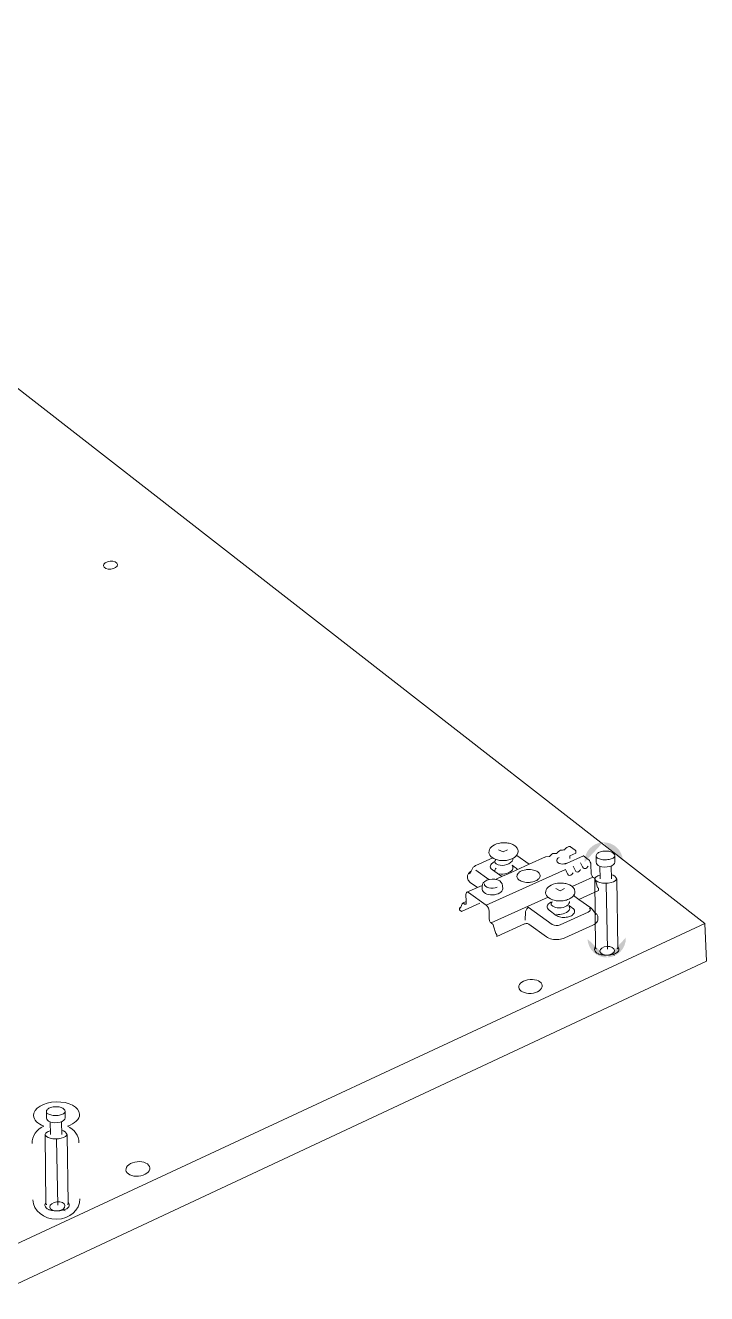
# Model space of a CAD drawing. Header units: metres. Extents: x -0.7 to 7.4, y 0 to 11.2.
# Drawn here: x 0.79443 to 0.81751, y 0.82599 to 0.86894 of the extents above; entities that cross this region are included whole.
import ezdxf

# ---------------------------------------------------------------- set-up
doc = ezdxf.new("R2010")
doc.units = ezdxf.units.M
doc.header["$MEASUREMENT"] = 0
doc.layers.add('PDF7_Geometry_Num_Penna__1', color=255, linetype='Continuous', lineweight=18)
doc.layers.add('PDF7_Geometry_Num_Penna__7', color=7, linetype='Continuous', lineweight=18)

msp = doc.modelspace()

# ---------------------------------------------------------------- hatches: boundary and pattern name
at = {"layer": 'PDF7_Geometry_Num_Penna__1', "linetype": 'Continuous', "lineweight": 18}
for points in [[(0.8140012490459682, 0.8412700461146677, 0.413997252017642), (0.8133768323793019, 0.8405951822257788)], [(0.8146754073793013, 0.8406449238924455, 0.4138031848703247), (0.8140012490459679, 0.8412700461146686)], [(0.8134770212681903, 0.83799626833689, 0.4142013949391886), (0.8141515323793014, 0.8373714988924458)], [(0.8141515323793014, 0.8373714988924454, 0.4142061012415692), (0.8147755962681905, 0.8380460100035565)]]:
    msp.add_hatch(color=255, dxfattribs=at).paths.add_polyline_path(points)

# ---------------------------------------------------------------- linework, layer by layer
at = {"layer": 'PDF7_Geometry_Num_Penna__7', "color": 7, "linetype": 'Continuous', "lineweight": 18, "flags": 128}
for points in [[(0.8175121287681903, 0.8372456277813344), (0.817450745434857, 0.8385251527813342), (0.7783813121015236, 0.8689360083368898), (0.7557470898793014, 0.8600001472257787)], [(0.7556195607126347, 0.8586620611146676), (0.7934408662681903, 0.8259884888924455), (0.8175119523793014, 0.8372456277813344)], [(0.8104663451570792, 0.8410213025035567), (0.8106176868237458, 0.8409493358368899), (0.8107605618237459, 0.8410213025035567)], [(0.8106248129348569, 0.8412552294480009), (0.8106618546015236, 0.8412552294480009), (0.810702424045968, 0.8412527600035564), (0.8107426407126348, 0.8412502905591122), (0.8107807407126347, 0.8412453516702233), (0.8108188407126348, 0.8412375905591121), (0.8108530601570793, 0.8412277127813342), (0.8108890434904125, 0.8412178350035565), (0.8109214990459681, 0.8412047822257788), (0.8109518379348569, 0.8411920822257787), (0.8109825296015236, 0.84117444333689), (0.8110096934904125, 0.8411568044480009), (0.8110350934904126, 0.8411395183368898), (0.8110576712681903, 0.8411194100035565), (0.8110756629348569, 0.8410968322257788), (0.8110929490459681, 0.8410714322257787), (0.8111049434904125, 0.8410467377813344), (0.8111155268237459, 0.8410209850035565), (0.8111229351570791, 0.8409959377813343), (0.8111257573793014, 0.8409708905591121), (0.8111229351570791, 0.8409437266702232), (0.8111176434904125, 0.8409126822257789), (0.8111084712681903, 0.8408855183368898), (0.8110954184904126, 0.8408580016702232), (0.8110756629348569, 0.8408297794480011), (0.8110527323793014, 0.8408043794480009), (0.8110276851570792, 0.8407786266702233), (0.8110022851570792, 0.840761340559112), (0.810977237934857, 0.8407440544480009), (0.8109468990459681, 0.8407260627813344)], [(0.809694537934857, 0.8404864913924455), (0.8096846601570792, 0.8404815525035566), (0.8096649046015236, 0.8404716747257789), (0.8096423268237458, 0.8404572108368898), (0.809621512934857, 0.8404413358368898), (0.8096066962681903, 0.8404265191702233), (0.8095918796015237, 0.8404092330591122), (0.8095816490459681, 0.8403891247257789), (0.8095308490459681, 0.8402977552813343)], [(0.8102643093237459, 0.8407419025035565), (0.8096945732126347, 0.8404864913924455)], [(0.8103194132126347, 0.84060548333689), (0.810329996545968, 0.8406107750035566)], [(0.8107627843237458, 0.8401975663924455), (0.8115032648793014, 0.8405302358368899)], [(0.8109291190459681, 0.8404923122257788), (0.8110420079348569, 0.8404115261146677), (0.8110547079348569, 0.8404009427813344), (0.8110677607126348, 0.8403914177813343), (0.8110755218237459, 0.8403815400035566), (0.8110857523793015, 0.8403709566702233), (0.8110928079348569, 0.8403607261146677), (0.8111005690459681, 0.8403483788924455)], [(0.8110778854348569, 0.8408297088924455), (0.811503335434857, 0.8405302005591121), (0.8120529632126348, 0.8407771450035566)], [(0.8120674623793014, 0.8407818722257788), (0.8121909346015236, 0.8407868111146678)], [(0.812679814045968, 0.84054293583689), (0.8126946307126348, 0.8405446997257788), (0.812714739045968, 0.840547521948001), (0.812735552934857, 0.8405528136146676), (0.8127577779348569, 0.8405573997257787), (0.8127778862681903, 0.8405672775035565)], [(0.8127778509904126, 0.8405674186146675), (0.8127884343237458, 0.8405656547257788)], [(0.8133241273793014, 0.8408118230591122), (0.8133350634904124, 0.8408118230591122), (0.812788257934857, 0.8405655841702233)], [(0.8128786043237459, 0.8407286380591121), (0.8128764876570791, 0.840817538059112)], [(0.8135009748793014, 0.8406935013924454), (0.8133351693237458, 0.8408116819480009)], [(0.8135939671015237, 0.8405072700035566), (0.8135918504348569, 0.8405372561146678), (0.8135847948793015, 0.8405672422257787), (0.8135717421015237, 0.8405975811146676), (0.8135590421015236, 0.8406286255591121), (0.8135417559904126, 0.8406529672257789), (0.8135216476570792, 0.8406755450035566), (0.8135008337681904, 0.8406935366702232)], [(0.8136019046015237, 0.8402201441702233), (0.8135941434904126, 0.8405073052813342)], [(0.8143980534904125, 0.8408159858368899), (0.8143924090459681, 0.8407916441702232), (0.814381472934857, 0.8407729469480009), (0.8143645396015236, 0.8407560136146677), (0.8143419618237459, 0.8407397858368898), (0.8143147979348568, 0.8407246163924454), (0.8142819896015238, 0.8407115636146677), (0.814246359045968, 0.8407006275035565), (0.8142075534904125, 0.8406914552813343), (0.8141662784904126, 0.8406847525035565), (0.8141221812681904, 0.8406808719480009), (0.8140787896015237, 0.8406787552813344), (0.8140346923793014, 0.8406801663924455), (0.8139920062681903, 0.8406836941702232), (0.8139507312681902, 0.8406896913924454), (0.8139129840459681, 0.8406981580591122), (0.8138777062681903, 0.8407090941702232), (0.8138459562681903, 0.8407214413924454), (0.8138191451570791, 0.8407359052813342), (0.8137976257126347, 0.840752133059112), (0.813781397934857, 0.8407694191702232), (0.8137715201570792, 0.840787058059112), (0.8137672868237459, 0.8408057552813343)], [(0.8095306726570791, 0.8402980022257788), (0.8095116226570792, 0.8402853022257788), (0.8094879865459681, 0.8402651938924455), (0.809465761545968, 0.8402426161146678), (0.8094449476570792, 0.8402200383368899), (0.8094329532126348, 0.8401949911146676), (0.8094202532126347, 0.8401699438924454), (0.8094156671015236, 0.8401424272257787), (0.8094128448793014, 0.8401142050035566), (0.8094156671015236, 0.8400535272257789)], [(0.8095060134904125, 0.8399099113924455), (0.809473557934857, 0.8399356641702231), (0.8094506273793014, 0.8399628280591122), (0.8094305190459681, 0.8399935197257787), (0.8094199357126347, 0.8400231530591121), (0.8094157023793014, 0.840053491948001)], [(0.8095308490459681, 0.8402978258368897), (0.8094807546015236, 0.8402071619480009)], [(0.8101383676570793, 0.8400110175035564), (0.8096945732126347, 0.840326048059112)], [(0.8105890059904125, 0.840119038059112), (0.8105688976570792, 0.8401260936146676), (0.8105512587681902, 0.8401320908368899), (0.8105360893237458, 0.8401391463924454), (0.8105237421015236, 0.8401476130591121), (0.8105082198793014, 0.8401546686146676), (0.810493050434857, 0.8401648991702232), (0.8102542198793014, 0.8403363491702232)], [(0.8103822782126348, 0.8403961802813343), (0.8103621698793014, 0.8403781886146676), (0.8103494698793015, 0.8403556108368899), (0.8103424143237459, 0.8403330330591121), (0.8103445309904125, 0.8403139830591122)], [(0.8103621346015236, 0.8400162033368899), (0.8106193096015236, 0.840131914448001)], [(0.8106191332126347, 0.8401319497257788), (0.8107627137681903, 0.8401975663924454)], [(0.8129120123793014, 0.8401596780591122), (0.8129314151570792, 0.8401720252813343), (0.8129543457126347, 0.8401893113924453), (0.8129716318237458, 0.8402104780591121), (0.8129924457126347, 0.8402348197257788)], [(0.8129542398793015, 0.8397765966702232), (0.8136619121015236, 0.8400965661146675)], [(0.8131662593237459, 0.8402750716702232), (0.8131863676570792, 0.8402881244480009), (0.8132092982126348, 0.8403032938924455), (0.8132269371015236, 0.8403258716702232), (0.8132442232126347, 0.8403509188924454)], [(0.8134208590459681, 0.8403891247257789), (0.8134409673793015, 0.8404007663924455), (0.8134610757126348, 0.8404187580591121), (0.8134808312681903, 0.840439571948001), (0.8134981173793014, 0.8404639136146678)], [(0.813662017934857, 0.8400966366702232), (0.8136475540459681, 0.8401089838924455), (0.8136320318237459, 0.8401294450035566), (0.8136193318237458, 0.8401492005591121), (0.8136094540459682, 0.84017495333689), (0.8136045151570792, 0.8401975311146677), (0.8136020457126347, 0.8402201088924455)], [(0.8136899226570793, 0.8400763166702232), (0.8136620532126346, 0.8400967777813344)], [(0.8137478134904126, 0.8399906975035565), (0.8137407579348569, 0.8400111586146677), (0.8137305273793014, 0.8400309141702232), (0.8137178273793014, 0.8400485530591121), (0.8137047746015237, 0.8400633697257787), (0.8136899579348571, 0.8400764225035565)], [(0.813899014045968, 0.840162535559112), (0.8138570334904125, 0.8401487772257787), (0.8138231668237459, 0.8401346661146676), (0.8137935334904125, 0.8401187911146676), (0.8137681334904125, 0.8401007994480011), (0.8137473196015237, 0.8400806911146675), (0.8137321501570791, 0.8400591716702233), (0.8137236834904126, 0.8400394161146677), (0.813719802934857, 0.8400175438924454)], [(0.8138947807126348, 0.8404638077813343), (0.8139011307126347, 0.8400348300035565)], [(0.8142860112681903, 0.8400401216702231), (0.8142796612681903, 0.8404694522257787)], [(0.8097453379348569, 0.8397389552813344), (0.8093900907126347, 0.8395802052813344), (0.8094027907126348, 0.8395819691702232), (0.8094154907126347, 0.8395819691702232), (0.8094306601570792, 0.8395777358368899), (0.809445124045968, 0.8395671525035565)], [(0.809505942934857, 0.8399099466702231), (0.809745479045968, 0.8397388494480009), (0.8099088151570791, 0.8398146966702232)], [(0.8099087446015236, 0.8396758080591121), (0.8099062751570791, 0.8397767025035565)], [(0.8106046693237459, 0.8396983858368899), (0.8105990248793015, 0.8397992802813344)], [(0.8125465698793014, 0.8398922725035565), (0.812586786545968, 0.8398922725035565), (0.8126245337681903, 0.8398922725035565), (0.812664750434857, 0.8398873336146676), (0.8127024976570791, 0.8398823947257789), (0.8127398921015236, 0.8398746336146677), (0.812775875434857, 0.8398647558368898), (0.8128111532126348, 0.8398548780591122), (0.8128436087681904, 0.8398421780591121), (0.8128764171015237, 0.8398277141702232), (0.8129035809904125, 0.8398114863924455), (0.8129314504348569, 0.8397942002813342), (0.8129572032126348, 0.8397744447257789), (0.8129794282126347, 0.8397543363924453), (0.8129998893237459, 0.839731053059112), (0.813017175434857, 0.8397060058368898), (0.8130302282126348, 0.8396809586146676), (0.8130401059904125, 0.8396559113924453), (0.8130450448793014, 0.8396305113924454), (0.8130475143237459, 0.8396029947257787), (0.8130475143237459, 0.8395775947257789), (0.8130425754348569, 0.8395476086146677), (0.8130323448793013, 0.8395193863924454), (0.813017175434857, 0.8394918697257787), (0.8129998893237459, 0.8394643530591122), (0.812977311545968, 0.8394368363924455), (0.8129515587681904, 0.8394135530591121), (0.8129265115459682, 0.8393934447257788), (0.8128993476570792, 0.8393761586146675), (0.8128686559904126, 0.8393585197257788), (0.8128383171015237, 0.8393465252813344), (0.8128030393237459, 0.8393302975035566), (0.8127684671015236, 0.8393179502813343), (0.8127303671015237, 0.8393077197257787), (0.8126926198793014, 0.8393006641702232), (0.8126516976570791, 0.8392932558368899), (0.812613950434857, 0.8392879641702231), (0.8125737337681902, 0.839285141948001), (0.8125342226570792, 0.839285141948001), (0.8124936532126348, 0.839285141948001), (0.8124555532126347, 0.8392900808368899), (0.8124178059904125, 0.8392953725035566), (0.8123800587681903, 0.8393006641702232), (0.8123419587681903, 0.8393108947257788), (0.8123070337681904, 0.8393207725035565), (0.8122918643237459, 0.8393257113924454)], [(0.8124007668237458, 0.8397023369480011), (0.8125524612681903, 0.8396307230591121), (0.8126949834904125, 0.8397023369480011)], [(0.8131863323793014, 0.8393385172257787), (0.8138509657126347, 0.8396404950035565), (0.8138509657126347, 0.839701525559112)], [(0.8137201557126347, 0.8400090772257788), (0.8137515529348569, 0.8376906216702232)], [(0.8138187571015236, 0.8397438588924455), (0.8137478487681903, 0.8399908033368899)], [(0.8138332562681903, 0.8397338752813344), (0.8138187923793014, 0.8397437530591121)], [(0.8138509657126347, 0.8397014902813343), (0.8138488490459681, 0.8397138375035565), (0.8138414407126348, 0.8397240680591121), (0.8138333268237459, 0.8397339458368899)], [(0.8141033429348569, 0.839864261948001), (0.8141523790459682, 0.8376484647257787)], [(0.8098312393237459, 0.839212116948001), (0.8092089393237459, 0.8389330697257787)], [(0.8092467923793014, 0.8392098591702233), (0.809236209045968, 0.8392024508368898), (0.8092312701570792, 0.8391922202813342)], [(0.8092468982126347, 0.8392097533368899), (0.8093675482126348, 0.8392651394480011), (0.8093597871015237, 0.8395096144480011)], [(0.8092848571015236, 0.839202274448001), (0.8092689821015236, 0.8392096827813345), (0.8092559293237458, 0.8392121522257788)], [(0.8092849982126348, 0.8392023802813344), (0.8093121621015236, 0.8391819191702232), (0.8093269787681903, 0.8391745108368899), (0.8093396787681902, 0.8391723941702233), (0.8093527315459681, 0.8391745108368899), (0.8093619037681903, 0.8391850941702231), (0.8093675482126348, 0.8392023802813344), (0.8093675482126348, 0.8392203719480009), (0.8093675482126348, 0.8392651747257788)], [(0.8093597871015237, 0.8395095791702233), (0.8093619037681903, 0.8395349791702232), (0.8093675482126348, 0.8395550875035565), (0.8093777787681903, 0.8395699041702231), (0.8093901259904125, 0.8395801347257787)], [(0.8101411193237459, 0.8389525077813343), (0.8101382971015236, 0.8389807300035564), (0.8101305359904125, 0.8390107161146676), (0.8101174832126348, 0.839043524448001), (0.8101051359904126, 0.8390735105591121), (0.8100882026570791, 0.8390992633368898), (0.8100677415459681, 0.8391218411146677), (0.8100476332126347, 0.8391398327813342), (0.8094450887681902, 0.8395673994480011)], [(0.8121409459904125, 0.8394093902813342), (0.8102112515459681, 0.838539793059112), (0.8101964348793015, 0.8385524930591121), (0.8101805598793015, 0.8385697791702231), (0.8101682126570792, 0.8385923569480008), (0.8101583348793014, 0.8386181097257788), (0.8101512793237459, 0.8386410402813342), (0.8101484571015236, 0.8386636180591122)], [(0.8122390182126347, 0.8392451722257787), (0.8122488959904125, 0.8392479944480009)], [(0.8130024646015237, 0.8394694683368898), (0.8131862618237459, 0.8393385877813343)], [(0.8130424343237459, 0.8394415283368899), (0.8130124482126347, 0.8394789227813343)], [(0.8131862618237459, 0.8393385525035565), (0.813589134045968, 0.8390542136146677)], [(0.8091381015459681, 0.8390436302813344), (0.809143040434857, 0.8390559775035565)], [(0.8091410296015236, 0.8389807652813343), (0.8091382073793014, 0.8390435597257788)], [(0.8092089040459681, 0.8389332108368898), (0.8091411707126347, 0.8389808358368899)], [(0.809180822934857, 0.8390715702813343), (0.8091430757126348, 0.8390560480591122), (0.8091529534904125, 0.8390542841702232)], [(0.8091530593237458, 0.8390542136146677), (0.809168581545968, 0.8390436302813344), (0.8091809287681903, 0.8390714997257788)], [(0.8091758134904126, 0.8390637738924455), (0.8091532357126346, 0.8390542488924454)], [(0.809180822934857, 0.8390715350035566), (0.8092312701570792, 0.8391921850035564)], [(0.8101483512681903, 0.838663476948001), (0.810140942934857, 0.8389524019480009)], [(0.8114633657126348, 0.8390716408368899), (0.8114432573793015, 0.83904624083689), (0.8114252657126347, 0.8390208408368898), (0.811410449045968, 0.8389957936146676), (0.8113973962681903, 0.8389732158368899), (0.8113854018237459, 0.8389456991702231), (0.8113804629348569, 0.838933351948001), (0.8113748184904125, 0.8389202991702233), (0.8113603546015237, 0.8386327852813343)], [(0.8121760473793014, 0.8389707111146677), (0.8124177001570791, 0.8387989083368899), (0.8124505084904124, 0.8387795055591121), (0.8124857862681903, 0.8387618666702232), (0.8125288251570791, 0.8387491666702233), (0.8125739807126348, 0.8387389361146677), (0.812619489045968, 0.8387308222257788), (0.8126646446015237, 0.838728705559112), (0.8127101529348569, 0.838728705559112), (0.8127553084904126, 0.8387336444480009), (0.8127955251570792, 0.8387389361146677), (0.8128336251570792, 0.8387491666702233), (0.8128685501570792, 0.8387586916702232), (0.8129013584904125, 0.838771744448001), (0.8129345196015235, 0.8387865611146675), (0.8129623890459682, 0.8388038472257788), (0.8129846140459681, 0.8388246611146678), (0.8130043696015237, 0.8388444166702234), (0.8130223612681903, 0.8388698166702232), (0.8130347084904126, 0.8388945111146677), (0.813040352934857, 0.8389223805591122), (0.8130378834904125, 0.8389474277813344), (0.8130301223793014, 0.838974944448001), (0.8130146001570792, 0.8390031666702231), (0.8129944918237458, 0.8390257444480009), (0.8129673279348569, 0.8390462055591121), (0.8128533807126348, 0.8391291083368899)], [(0.813588992934857, 0.8390541430591121), (0.8136020457126347, 0.8390435597257788), (0.8136140401570792, 0.8390333291702232), (0.8136242707126348, 0.839020981948001), (0.8136348540459681, 0.8390086347257787), (0.8136443790459681, 0.838995581948001)], [(0.8136442732126348, 0.83899575833689), (0.8136975426570792, 0.8389125027813343)], [(0.8137280226570792, 0.8388897838924455), (0.8136976837681904, 0.8389123616702232), (0.8137558921015237, 0.8388195811146676)], [(0.8138257068237458, 0.8387310691702232), (0.8138257068237458, 0.8387511775035565), (0.8138207679348569, 0.8387741080591122), (0.8138108901570792, 0.8387942163924454), (0.8138010123793014, 0.8388143247257788), (0.8137879596015235, 0.838834433059112), (0.8137703207126348, 0.8388545413924455), (0.8137502123793015, 0.8388721802813343), (0.8137279873793014, 0.8388898191702233), (0.813712817934857, 0.8388898191702233)], [(0.7936372223793013, 0.8274347013924453), (0.8174507807126348, 0.8385249763924454)], [(0.8102113573793014, 0.8385399341702232), (0.8102392268237458, 0.83851982583689), (0.8102540434904125, 0.8385071258368899), (0.8102667434904126, 0.8384923091702231), (0.8102769740459681, 0.8384746702813343), (0.8102864990459681, 0.8384542091702233), (0.8102942601570792, 0.8384316313924454), (0.8103672851570791, 0.8381846869480009)], [(0.811483332934857, 0.8384999997257788), (0.8114660468237458, 0.8385098775035564), (0.8114431162681902, 0.8385172858368899), (0.8114173634904125, 0.8385197552813344), (0.8113926690459681, 0.8385197552813344), (0.8113676218237458, 0.8385148163924454), (0.8113443384904125, 0.8385070552813343), (0.8104003051570792, 0.8380816052813344)], [(0.8127127282126347, 0.8380383547257788), (0.812664750434857, 0.8380185991702233), (0.8126118337681902, 0.838003076948001), (0.8125592698793014, 0.8379907297257787), (0.8125010615459681, 0.8379833213924455), (0.8124428532126348, 0.837980851948001), (0.8123849976570792, 0.837980851948001), (0.8123274948793014, 0.837985438059112), (0.8122717559904126, 0.8379953158368899), (0.8122188393237458, 0.8380083686146677), (0.8121708615459681, 0.8380256547257787), (0.8121257059904126, 0.8380461158368897), (0.8120879587681903, 0.8380711630591121), (0.8114832976570792, 0.8385001408368898)], [(0.8138287759904125, 0.8386681336146677), (0.8138259537681903, 0.8386356780591121), (0.8138132537681902, 0.8386032225035565), (0.8137959676570792, 0.8385728836146676), (0.8137702148793015, 0.8385425447257787), (0.8137381121015236, 0.8385118530591121), (0.8136996593237459, 0.8384871586146677), (0.8136548565459681, 0.8384645808368899), (0.8127125871015236, 0.8380384252813344)], [(0.8138258479348569, 0.8387309986146676), (0.8138286701570793, 0.8386682041702231)], [(0.8104001993237459, 0.8381418950035566), (0.8103977298793015, 0.8381545950035565), (0.810390321545968, 0.8381669422257788), (0.8103822076570791, 0.8381743505591123), (0.8103673909904126, 0.8381849338924455)], [(0.8104001993237459, 0.8380817816702233), (0.8104001993237459, 0.8381417538924454)], [(0.7957769607126347, 0.832157408059112), (0.7957713162681903, 0.8321327136146677), (0.7957603801570792, 0.8321143691702232), (0.7957434468237459, 0.8320974358368899), (0.7957208690459681, 0.8320808552813342), (0.7956937051570793, 0.8320660386146677), (0.7956608968237459, 0.8320526330591121), (0.7956252662681903, 0.8320416969480009), (0.7955864607126347, 0.8320325247257788), (0.7955451857126348, 0.8320258219480009), (0.7955010884904126, 0.8320219413924453), (0.7954576968237458, 0.8320201775035565), (0.7954135996015236, 0.8320215886146676), (0.7953709134904124, 0.8320251163924455), (0.7953296384904125, 0.8320311136146675), (0.7952918912681903, 0.8320395802813343), (0.7952566134904124, 0.8320501636146677), (0.7952248634904125, 0.8320628636146675), (0.7951980523793014, 0.8320773275035566), (0.795176532934857, 0.8320932025035566), (0.7951603051570793, 0.8321104886146676), (0.7951504273793014, 0.8321284802813342), (0.7951461940459681, 0.8321471775035566)], [(0.7952779565459681, 0.8315039930591122), (0.7952359759904125, 0.8314902347257788), (0.7952021093237458, 0.8314761236146676), (0.7951724759904125, 0.8314598958368898), (0.7951470759904126, 0.8314419041702231), (0.7951262621015236, 0.8314221486146676), (0.7951110926570792, 0.8314006291702232), (0.7951026259904125, 0.83138052083689), (0.7950987454348569, 0.8313586486146676)], [(0.7952737232126347, 0.8318052652813344), (0.7952800732126347, 0.8313759347257788)], [(0.7956649537681904, 0.8313812263924454), (0.7956586037681903, 0.831810556948001)], [(0.7950990982126348, 0.8313505347257788), (0.7951304954348569, 0.8290320791702233)], [(0.7954822501570792, 0.831205543059112), (0.7955312862681903, 0.8289897458368898)]]:
    msp.add_lwpolyline(points, dxfattribs=at)
for points in [[(0.8125613512681904, 0.8410034166702234, -0.005034002041952155), (0.8126925846015236, 0.8410136472257788), (0.8127328012681903, 0.8410637416702231), (0.8127705484904125, 0.8410993722257787), (0.8128407512681903, 0.8411290055591121), (0.8128534512681902, 0.8411342972257788), (0.8128686207126348, 0.8411321805591122), (0.8128837901570791, 0.8411268888924454), (0.812899382934857, 0.8411163408368899), (0.8130630718237458, 0.8410006297257787), (0.8130725968237459, 0.8409932213924454), (0.8130778884904126, 0.8409836963924454), (0.813080357934857, 0.8409709963924453), (0.8130803226570792, 0.8409081313924455), (0.8128764171015237, 0.8408174675035566)], [(0.8144013696015237, 0.8406038605591121), (0.8143978418237459, 0.8408155272257787, 0.3148556638172615), (0.8142863640459681, 0.8409428800035564), (0.8142697834904125, 0.8409492300035565), (0.8142338001570791, 0.8409598133368898), (0.8141960529348569, 0.840967574448001), (0.8141568946015237, 0.8409732188924454), (0.8141159723793013, 0.8409760411146677), (0.814075402934857, 0.8409767466702232), (0.8140344807126346, 0.8409742772257787), (0.8139949696015236, 0.8409696911146677), (0.8139561640459682, 0.840962635559112), (0.813919827934857, 0.840953110559112), (0.8138852557126348, 0.8409414688924454), (0.8138535057126348, 0.8409266522257788), (0.8138256362681902, 0.8409090133368899), (0.8138037640459681, 0.8408906688924455), (0.8137871834904125, 0.840870560559112), (0.8137755418237458, 0.840850099448001), (0.813768839045968, 0.8408285800035564), (0.8137674279348569, 0.8408077661146677), (0.8137702501570792, 0.8405946883368898)], [(0.8104909690459682, 0.8402053275035565, 0.2696904223604052), (0.8109317648793014, 0.8403410763924454), (0.8109448176570792, 0.840368593059112), (0.8109518732126347, 0.8403992847257786), (0.8109518732126347, 0.8404289180591121), (0.8109448176570792, 0.8404574930591121), (0.8109367037681903, 0.840471956948001), (0.8109268259904125, 0.8404867736146676)], [(0.8132441173793015, 0.8405775786146678, 0.04554845940513423), (0.8133373212681902, 0.8403913472257788), (0.8133581351570791, 0.8403835861146677), (0.8133778907126347, 0.840381469448001), (0.813397999045968, 0.840381469448001), (0.8134209296015237, 0.8403892305591121)], [(0.8100476332126348, 0.8391397975035564), (0.8127356234904134, 0.8403509894480015, 0.05799437413152853), (0.8128312262681903, 0.8401619005591121), (0.812849217934857, 0.8401544922257788), (0.8128686207126348, 0.8401520227813343), (0.8128887290459681, 0.8401544922257788), (0.8129120123793014, 0.8401597838924454)], [(0.8129895529348569, 0.8404640547257787, 0.03787531052057801), (0.8130832507126347, 0.8402783525035565), (0.8131033590459681, 0.840268121948001), (0.8131231146015236, 0.840264946948001), (0.813143222934857, 0.840268121948001), (0.8131661534904124, 0.8402751775035566)], [(0.8144997946015236, 0.8377012050035566), (0.8144683973793014, 0.8400231883368897, 0.3171223512629194), (0.8142842473793015, 0.840167827225781)], [(0.8135440137681903, 0.839043665559112), (0.8135563609904125, 0.8390316711146676), (0.8135641221015236, 0.8390154433368899), (0.8135690609904126, 0.8390034488924455), (0.8135690609904126, 0.8389911016702232), (0.8135690609904126, 0.8389752266702232), (0.8135641221015236, 0.838962879448001), (0.8135563609904125, 0.8389505322257789), (0.8135468359904126, 0.8389353627813343), (0.8135313137681903, 0.8389251322257787), (0.8135133221015236, 0.8389124322257787), (0.8134932137681903, 0.838902554448001), (0.812550979601523, 0.838474493892447, -0.2230867947434229), (0.812278987934857, 0.8384893105591122), (0.8114633657126348, 0.8390713938924453)], [(0.812420734045968, 0.8388367613924455, 0.2660232982355869), (0.8128534512681902, 0.8389733569480011), (0.812866504045968, 0.8390033430591121), (0.8128742651570792, 0.8390333291702232), (0.8128714429348569, 0.839063668059112), (0.8128636818237458, 0.8390911847257787), (0.8128583901570792, 0.8391063541702233), (0.812849217934857, 0.8391218763924453)], [(0.8137515529348569, 0.837728721670223, 0.2343857699545238), (0.8137152168237458, 0.8376486411146677), (0.8137154284904125, 0.8376293441702232)], [(0.8138446862681903, 0.8374948300035566), (0.8138630307126348, 0.8374874216702232), (0.8139018362681902, 0.8374754272257788), (0.8139424057126347, 0.8374655494480009), (0.813986502934857, 0.8374581411146677), (0.8140323640459681, 0.837452849448001), (0.8140782251570793, 0.8374493216702232), (0.8141262029348569, 0.8374486161146676), (0.8141731223793014, 0.8374503800035565), (0.814220041823746, 0.8374546133368899), (0.8142651973793014, 0.837460610559112), (0.8143089418237458, 0.8374690772257788), (0.8143495112681902, 0.8374803661146677), (0.8143883168237459, 0.8374927133368899), (0.8144232418237458, 0.8375075300035565), (0.814454639045968, 0.8375244633368898), (0.8144814501570791, 0.8375428077813343), (0.814504027934857, 0.8375629161146676), (0.8145220196015236, 0.8375847883368899), (0.8145329557126348, 0.8376077188924453), (0.8145378946015236, 0.8376310022257787), (0.8145386001570791, 0.8376599300035565, 0.2177278855107972), (0.8144997946015228, 0.8377389522257778)], [(0.7957803121015236, 0.8319449652813342), (0.7957767843237459, 0.8321569847257788, 0.3163764875811432), (0.795665306545968, 0.8322839847257787), (0.7956487259904125, 0.8322903347257787), (0.7956127426570792, 0.8323009180591121), (0.795574995434857, 0.8323090319480009), (0.7955358371015236, 0.8323146763924453), (0.7954949148793014, 0.8323174986146676), (0.7954543454348569, 0.8323178513924454), (0.7954134232126348, 0.8323153819480009), (0.7953739121015236, 0.8323111486146677), (0.7953351065459681, 0.8323037402813342), (0.795298770434857, 0.8322945680591121), (0.7952641982126347, 0.8322829263924454), (0.7952324482126347, 0.8322681097257787), (0.7952045787681903, 0.832250118059112), (0.7951827065459681, 0.8322317736146677), (0.7951661259904126, 0.832212018059112), (0.7951544843237459, 0.8321912041702233), (0.7951477815459681, 0.8321696847257787), (0.795146370434857, 0.8321492236146677), (0.7951491926570792, 0.8319361458368898)], [(0.7958787371015236, 0.8290426625035566), (0.7958473398793013, 0.831364293059112, 0.3159394541715806), (0.7956631898793016, 0.8315092847257817)], [(0.7951304954348569, 0.8290698263924455, 0.2340420893374461), (0.7950941593237458, 0.8289900986146677), (0.7950943357126347, 0.8289707663924455)], [(0.7952236287681903, 0.8288359347257787), (0.7952419732126347, 0.8288288791702232), (0.7952807787681903, 0.828816531948001), (0.7953213482126348, 0.8288066541702231), (0.795365445434857, 0.8287992458368899), (0.7954113065459681, 0.828794306948001), (0.7954571676570791, 0.8287907791702231), (0.795505145434857, 0.8287900736146675), (0.7955520648793014, 0.8287918375035566), (0.7955989843237458, 0.8287957180591121), (0.7956441398793014, 0.8288020680591122), (0.7956878843237459, 0.828810181948001), (0.7957284537681902, 0.8288214708368898), (0.7957672593237458, 0.8288341708368898), (0.7958021843237458, 0.8288486347257787), (0.7958335815459681, 0.828865568059112), (0.7958603926570792, 0.8288839125035565), (0.795882970434857, 0.8289043736146677), (0.7959009621015236, 0.8289258930591121), (0.7959118982126347, 0.8289491763924455), (0.7959168371015236, 0.8289721069480009), (0.7959175426570791, 0.8290013875035565, 0.2191162374779245), (0.795878737101525, 0.8290800569480028)]]:
    msp.add_lwpolyline(points, format="xyb", dxfattribs=at)
msp.add_lwpolyline([(0.8109245329348569, 0.8406356105591122), (0.810934057934857, 0.8406581883368899), (0.8109421718237458, 0.8406811188924456), (0.8109446412681903, 0.8407033438924454), (0.8109421012681903, 0.8407238050035566), (0.8109159957126347, 0.8407107522257788), (0.8108817762681902, 0.8406987577813344), (0.8108461457126348, 0.8406857050035565), (0.8108080457126348, 0.840675474448001), (0.8107706512681904, 0.840669124448001), (0.8107329040459681, 0.8406606577813344), (0.8106926873793014, 0.8406560716702232), (0.8106521179348569, 0.8406528966702232), (0.8106119012681903, 0.8406528966702232), (0.8105738012681902, 0.8406528966702232), (0.8105332318237458, 0.8406560716702232), (0.8104954846015237, 0.8406606577813344), (0.8104580901570791, 0.840669124448001), (0.8104231651570792, 0.840675474448001), (0.8103871818237458, 0.8406857050035565), (0.810372717934857, 0.8406917022257787, 0.5445525098464329), (0.810377762657074, 0.8405448408368812, 0.3413127405761244)], format="xyb", close=True, dxfattribs=at)
msp.add_lwpolyline([(0.811717965434857, 0.8399629691702232), (0.8116724571015236, 0.8399456830591121), (0.811624126545968, 0.839932983059112), (0.8115715626570792, 0.8399199302813343), (0.8115436932126348, 0.8399181663924454), (0.8115161765459681, 0.8399149913924455), (0.811460790434857, 0.8399128747257788), (0.8114075209904126, 0.8399149913924455), (0.8113549571015236, 0.8399199302813343), (0.8113066265459681, 0.8399301608368899), (0.8112642932126347, 0.8399432136146676), (0.8112265459904124, 0.8399583830591122), (0.8111937376570791, 0.8399760219480009), (0.8111633987681902, 0.8399933080591121), (0.8111408209904125, 0.8400134163924453), (0.8111178904348569, 0.8400359941702232), (0.8111027209904125, 0.840058571948001), (0.8110928432126348, 0.8400843247257787), (0.8110857876570792, 0.8401118413924453), (0.8110882571015237, 0.8401421802813342), (0.8110956654348569, 0.8401718136146676), (0.8111104821015237, 0.8402000358368897), (0.8111207126570792, 0.8402148525035565), (0.8111334126570792, 0.8402296691702232), (0.8111485821015236, 0.8402423691702232), (0.8111633987681902, 0.8402554219480011), (0.8111986765459681, 0.8402801163924455), (0.8112392459904125, 0.8403009302813342), (0.8112844015459681, 0.8403182163924453), (0.8113316737681904, 0.8403330330591121), (0.8113852959904125, 0.8403432636146677), (0.8114103432126347, 0.84034608583689), (0.8114403293237459, 0.8403485552813343), (0.8114932459904125, 0.8403510247257787), (0.8115493376570793, 0.8403485552813343), (0.8115994321015236, 0.8403432636146677), (0.811649526545968, 0.8403330330591121), (0.811689390434857, 0.8403206858368898), (0.8117274904348569, 0.8403055163924454), (0.8117610043237459, 0.8402906997257789), (0.8117902848793015, 0.8402702386146677), (0.8118153321015237, 0.8402508358368899), (0.8118361459904125, 0.8402275525035564), (0.8118513154348569, 0.8402053275035565), (0.811864015434857, 0.840179221948001), (0.8118693071015236, 0.8401520580591121), (0.8118693071015236, 0.8401213663924455), (0.8118611932126347, 0.8400917330591121), (0.8118460237681903, 0.8400635108368899), (0.8118361459904125, 0.8400486941702231), (0.8118209765459681, 0.8400338775035565), (0.8118082765459681, 0.8400215302813344), (0.8117931071015236, 0.8400084775035566), (0.8117581821015236, 0.8399830775035565)], close=True, dxfattribs=at)
at = {"layer": 'PDF7_Geometry_Num_Penna__7', "color": 7, "linetype": 'Continuous', "lineweight": 18}
for centre, radius, start, end in [((0.8143027263035464, 0.8372399446528457), 0.0002337645019080403, 65.61144325925571, 80.47793063843794), ((0.7956715946812682, 0.8285483590317193), 0.0002680561474560639, 66.56673296756311, 79.52264093658366)]:
    msp.add_arc(centre, radius, start, end, dxfattribs=at)
for centre, major_axis, ratio in [((0.7973161849281029, 0.850655417545391), (0.0002363517841668106, 2.087657587290793e-05), 0.5688288304038747), ((0.8141436841848261, 0.8375977498828959), (0.0002479886160017264, 1.516162752324135e-05), 0.5925464939178333), ((0.8115458549699083, 0.8363913313877518), (0.0003987555444340263, 2.938757981130191e-05), 0.5887130914920207), ((0.7982443571270442, 0.8302099402614777), (0.0004055521912179616, 4.035292383708367e-05), 0.602428929911206), ((0.7955170853539604, 0.828944157817275), (0.000256357013408981, 2.57262779482792e-05), 0.5966046891002991)]:
    msp.add_ellipse(centre, major_axis=major_axis, ratio=ratio, dxfattribs=at)
for centre, major_axis, ratio, start_param, end_param in [((0.8106199931935232, 0.8409551375672419), (0.0004826069774481745, 1.834512907317177e-05), 0.6211605528732802, 1.537423004655841, 4.15120886024747), ((0.8107067224441827, 0.8404567820890618), (0.0005244371516116564, 8.020423086563255e-06), 0.4341444557235097, 2.395406293363939, 3.664076632631167), ((0.8126473607859299, 0.8406586718747877), (0.0002170647491920308, 5.209495197444626e-07), 0.5654283646345273, 2.217199326320036, 5.417557176088577), ((0.8140905071627209, 0.8405834487659479), (0.0003110834572940258, 8.463554409088303e-06), 0.4771523959337585, 3.961292601862071, 6.356682392532193), ((0.8102525542342695, 0.8397983325531124), (0.000346736022465155, 1.431456986866753e-05), 0.6547013616001865, 6.223912962157269, 9.457519030914266), ((0.810256687804417, 0.8396917528511165), (0.0003480252852712252, 1.417035656603449e-05), 0.572508006194526, 3.150500370919642, 6.245397468605243), ((0.810256003415598, 0.8398668077041384), (0.0002735321762754594, 1.117717564647069e-05), 0.5394302523555021, 3.111318291290623, 5.314042609797826), ((0.8125577763638827, 0.8395874693450397), (0.0005007875511842119, 9.6098296437086e-06), 0.6090539290702333, 1.581770026828431, 4.140628033059749), ((0.8140932696159141, 0.8400398355712074), (0.0003671976883999895, 4.671438855519129e-06), 0.4204471659800875, 3.074543383776706, 6.289737114954077), ((0.8124726125991295, 0.839097885318781), (0.0003677302140311367, 1.608814132070258e-05), 0.5425520466253873, 2.234868151282346, 3.750388858983227), ((0.795464983853365, 0.8319285405667882), (0.0003154260377162821, 4.840055174759606e-06), 0.4832000767930657, 3.997749078428189, 6.352344438527021), ((0.7954722407386525, 0.8313819764719536), (0.0003673253841194324, 4.769829062389874e-06), 0.4234559738667037, 3.081282325106432, 6.282184934913782)]:
    msp.add_ellipse(centre, major_axis=major_axis, ratio=ratio, start_param=start_param, end_param=end_param, dxfattribs=at)
for points in [[(0.8124378790459681, 0.8408979361146677), (0.8124378790459681, 0.8408979361146677), (0.8125137262681903, 0.8409988305591122), (0.8125613512681905, 0.8410034166702235)], [(0.8121909346015236, 0.8407868111146678), (0.8121909346015236, 0.8407868111146678), (0.8122540818237457, 0.8408824138924454), (0.8123069984904124, 0.8408901750035562)], [(0.8123069984904125, 0.8408901750035566), (0.8123599151570793, 0.8408979361146677), (0.812437879045968, 0.8408979361146678), (0.8124378790459681, 0.8408979361146678)], [(0.8137709557126348, 0.8405946883368898), (0.8137773057126348, 0.840534010559112), (0.8138150529348568, 0.8404916772257789), (0.8138810223793014, 0.8404690994480011)], [(0.812285020434857, 0.8392603416702232), (0.812285020434857, 0.8392603416702232), (0.8121894176570793, 0.8391707361146677), (0.8122970148793015, 0.8391044138924455)], [(0.8127778509904126, 0.8391231111146675), (0.8128455843237458, 0.8391661500035564), (0.8128681621015236, 0.839220830559112), (0.812871337101524, 0.8392695138924453)], [(0.8122970148793014, 0.8391044138924454), (0.8124053176570792, 0.8390377388924456), (0.8126109871015239, 0.8390169250035567), (0.8127778509904129, 0.8391231111146674)], [(0.8137162751570791, 0.8376267688924455), (0.8137300334904126, 0.8375615050035564), (0.8137706029348571, 0.8375237577813341), (0.8138446862681904, 0.8374948300035563)], [(0.8137515529348569, 0.8376906216702232), (0.8137561525943318, 0.8376906216702232), (0.8137486805703452, 0.8376765105591123), (0.8137536696015234, 0.8376765105591123)], [(0.8137543751570792, 0.8376729827813343), (0.8137644771752739, 0.8376729827813343), (0.8137649521928167, 0.8376560494480008), (0.8137748362681904, 0.8376560494480008)], [(0.8144779223793014, 0.8376659272257788), (0.814488152934857, 0.8376659272257788), (0.8144959140459681, 0.8376729827813344), (0.8144983834904124, 0.8376832133368902)], [(0.8144990890459681, 0.8376870938924454), (0.8145037291131836, 0.8376870938924454), (0.8144948055703456, 0.8377012050035563), (0.8144997946015237, 0.8377012050035563)], [(0.7954762176570792, 0.8324804113924454), (0.7950461815459681, 0.8324670058368899), (0.7947032815459681, 0.8322588669480012), (0.7947113954348571, 0.8320150975035567)], [(0.7962682037681903, 0.8320644863924455), (0.796260795434857, 0.8323079030591121), (0.7959051954348568, 0.8324941697257789), (0.7954762176570791, 0.8324804113924459)], [(0.794711395434857, 0.8320150975035565), (0.7947156287681901, 0.831865166948001), (0.7948532121015235, 0.8317371086146677), (0.7950578232126346, 0.8316640836146676)], [(0.7951498982126347, 0.831935793059112), (0.7951562482126348, 0.8318754680591122), (0.7951939954348569, 0.8318327819480011), (0.7952599648793013, 0.8318102041702231)], [(0.7958628621015237, 0.8316626725035565), (0.7961076898793015, 0.831744516948001), (0.7962734954348568, 0.8318951530591119), (0.7962682037681902, 0.8320644863924451)], [(0.7950578232126347, 0.8316640836146677), (0.7948182871015236, 0.8315448447257787), (0.7946570676570793, 0.8313257697257789), (0.7946605954348568, 0.8310742391702232)], [(0.796248095434857, 0.8310982280591122), (0.7962445676570791, 0.8313398808368897), (0.7960900509904125, 0.8315473141702232), (0.7958628621015237, 0.8316626725035567)], [(0.7946902287681903, 0.8291702975035565), (0.7946958732126349, 0.8287988225035565), (0.7950553537681904, 0.8285031947257787), (0.7954938565459684, 0.8285102502813345)], [(0.7950952176570792, 0.8289678736146676), (0.7951089759904126, 0.8289026097257788), (0.795149545434857, 0.8288652152813344), (0.7952236287681901, 0.8288359347257784)], [(0.7951304954348569, 0.8290320791702233), (0.7951354469069227, 0.8290320791702233), (0.7951279720343083, 0.8290179680591121), (0.7951326121015236, 0.8290179680591121)], [(0.7951333176570792, 0.8290140875035565), (0.7951430750082964, 0.8290140875035565), (0.795143894692817, 0.8289975069480012), (0.7951537787681904, 0.8289975069480012)], [(0.795493856545968, 0.8285102502813343), (0.7959323593237457, 0.8285169530591121), (0.7962826676570792, 0.8288231641702232), (0.7962777287681905, 0.829194639170223)], [(0.7958568648793014, 0.8290073847257787), (0.7958670954348569, 0.8290073847257787), (0.7958671442101314, 0.8290243180591125), (0.7958773259904128, 0.8290243180591125)], [(0.795878031545968, 0.8290281986146677), (0.7958826716131835, 0.8290281986146677), (0.7958737480703453, 0.8290426625035563), (0.7958787371015236, 0.8290426625035563)]]:
    msp.add_open_spline(points, degree=3, dxfattribs=at)

doc.saveas('drawing.dxf')
